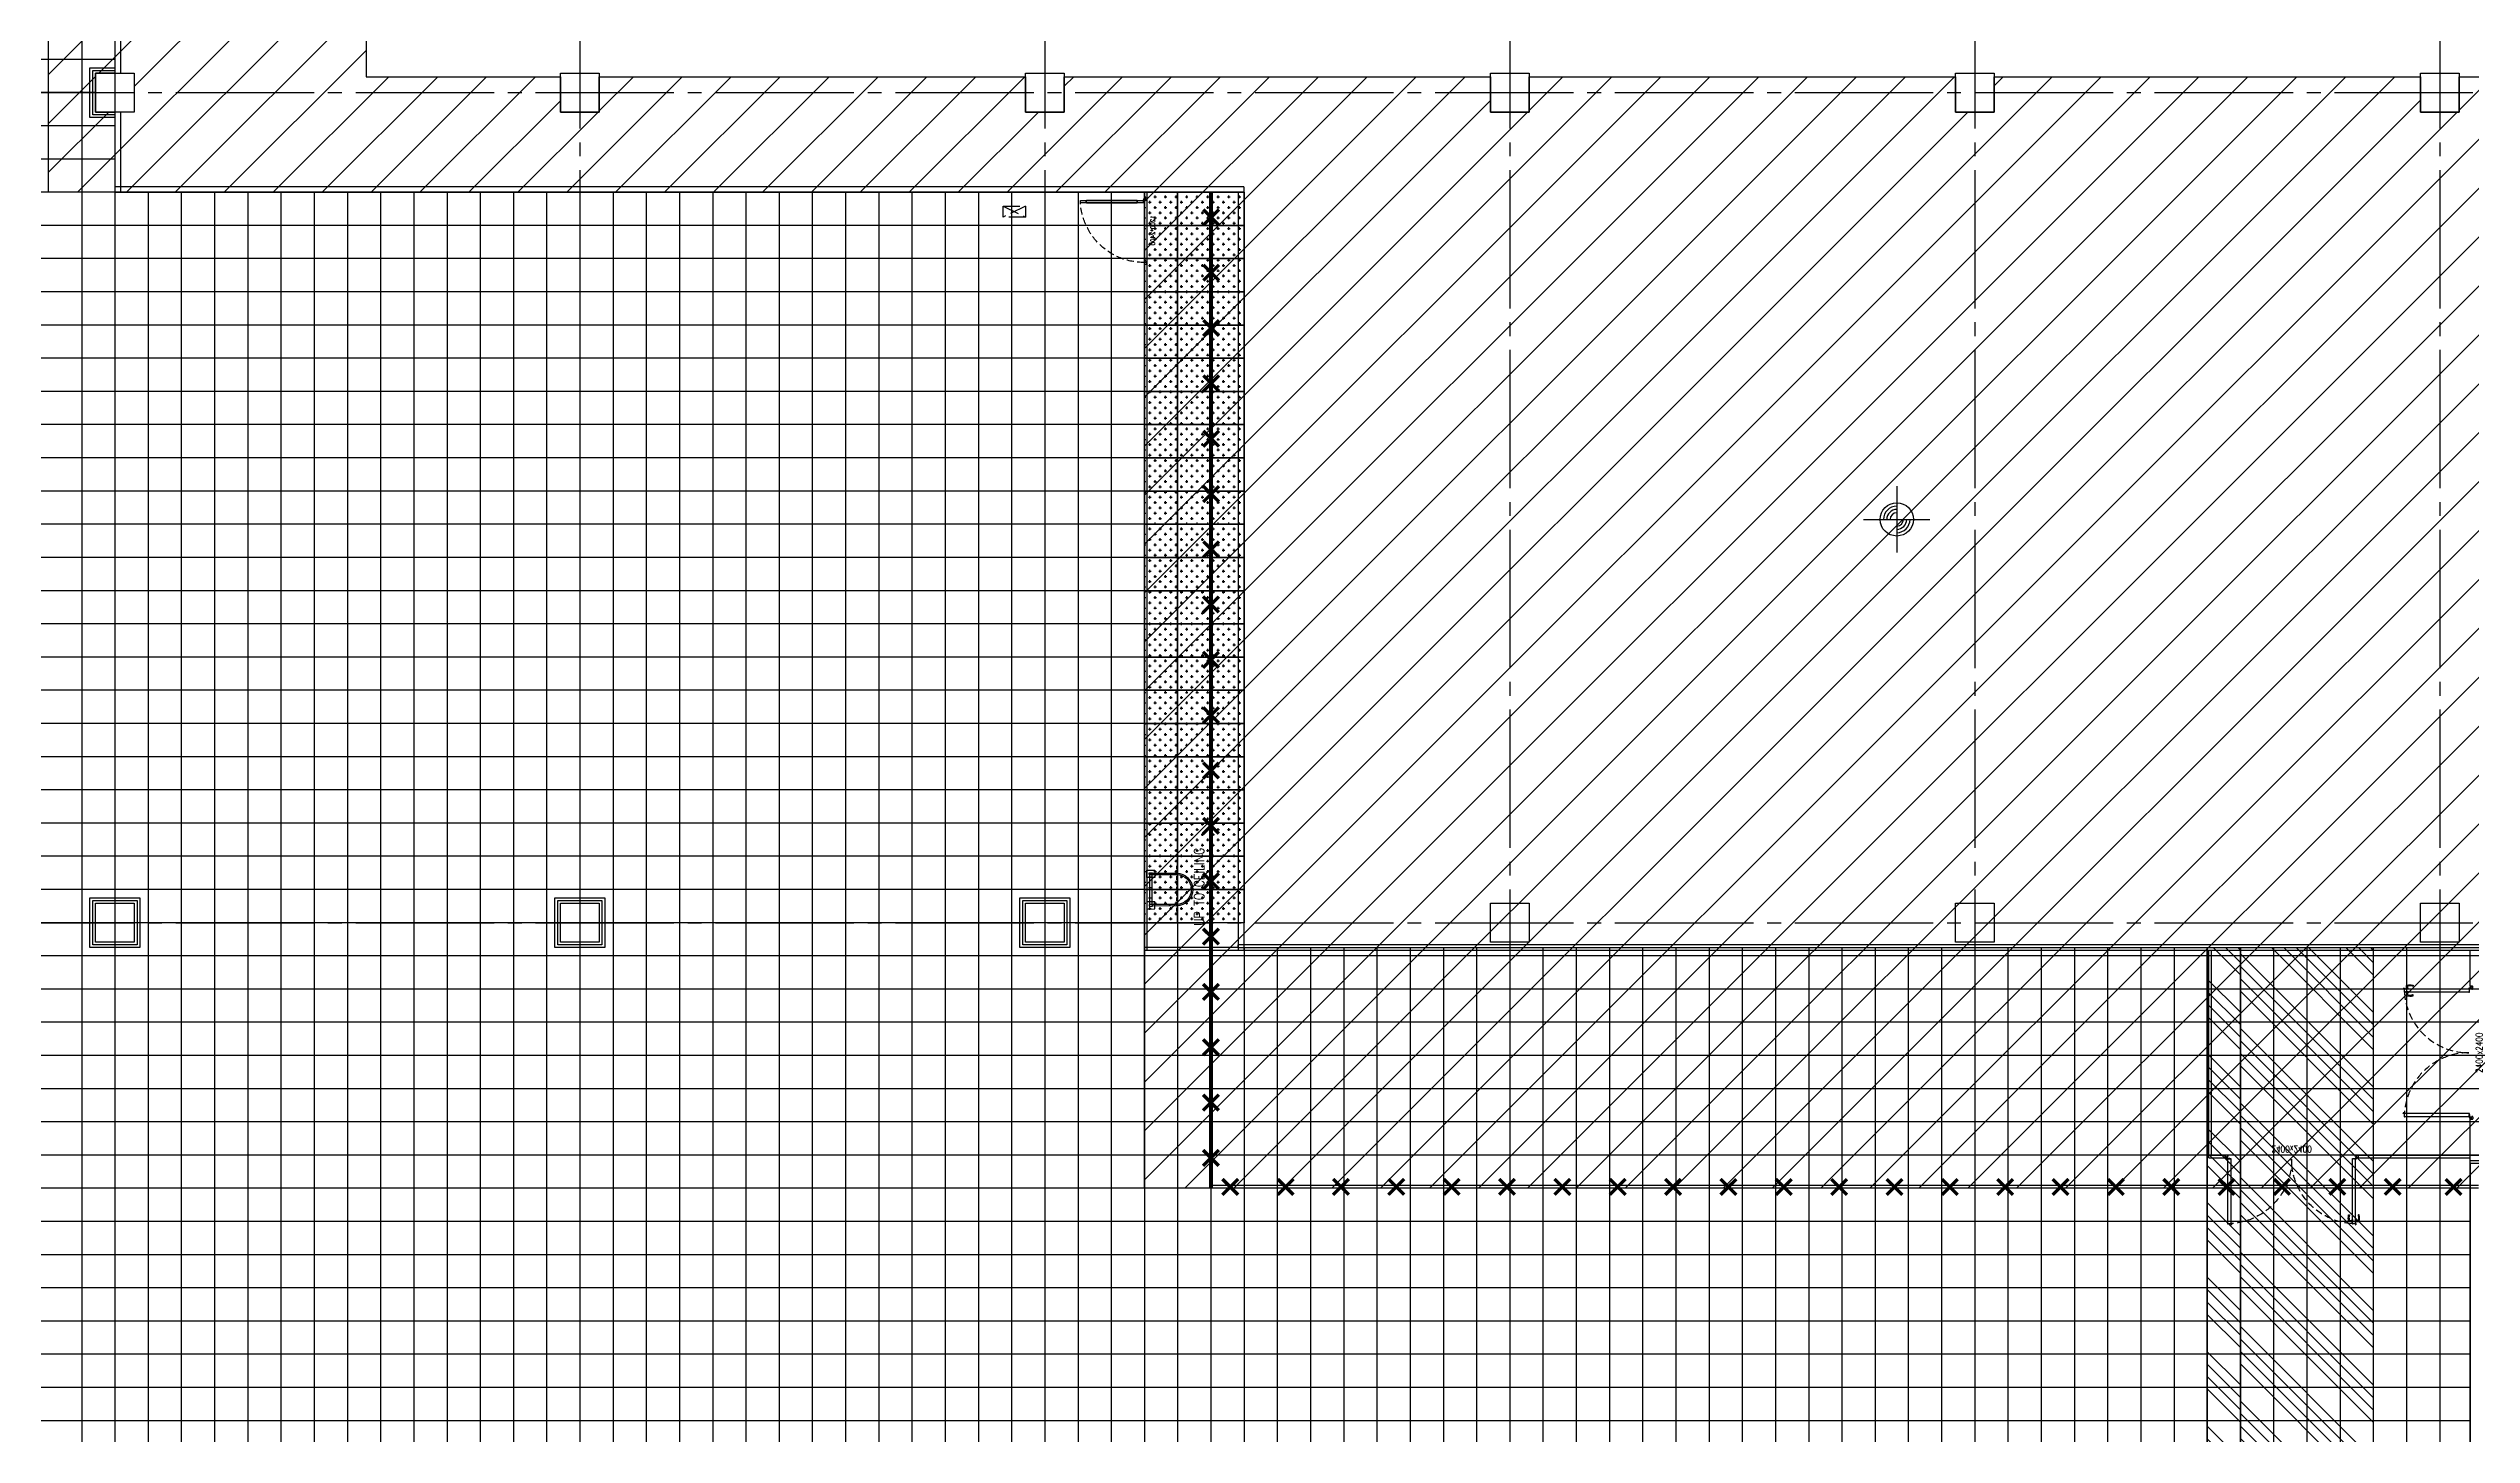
# Model space of a CAD drawing. Header units: millimetres. Extents: x -960 to 41501, y -1010 to 11880.
# Drawn here: x 19200 to 23577, y 5075 to 7580 of the extents above; entities that cross this region are included whole.
import ezdxf
from ezdxf.enums import TextEntityAlignment as Align

# ---------------------------------------------------------------- set-up
doc = ezdxf.new("R2010")
doc.units = ezdxf.units.MM
doc.header["$LTSCALE"] = 100
for name, pattern in [('188K-SM-03-F10-ARCH-PA-Y2257103$0$18P6-SM-03-C40-ARCH-PA-Y2211058$0$DASHED', [19.05, 12.7, -6.35]), ('188K-SM-03-F10-ARCH-PA-Y2257103$0$AP5A-SM-03-F20-ARCH-PA-Y2230801+Y2230803$0$ALL-PA-TXT-Y2221201$0$DASHED', [19.05, 12.7, -6.35]), ('188K-SM-03-F10-ARCH-PA-Y2257103$0$DASHED', [19.05, 12.7, -6.35]), ('X-S-FAB-L10$0$COL-CEN-LIN', [3.25, 2.5, -0.25, 0.25, -0.25]), ('X-S-FAB-L10$0$HIDDEN', [0.4, 0.3, -0.1])]:
    doc.linetypes.add(name, pattern=pattern)
for name, color, linetype in [('0-XREF', 7, 'Continuous'), ('188K-SM-03-F10-ARCH-PA-Y2257103$0$K-0-TXT-高度', 53, 'Continuous'), ('188K-SM-03-F10-ARCH-PA-Y2257103$0$K-Door', 53, 'Continuous'), ('188K-SM-03-F10-ARCH-PA-Y2257103$0$K-P-LAD-420', 53, 'Continuous'), ('188K-SM-03-F10-ARCH-PA-Y2257103$0$K-P1S-4.2-單抗', 53, 'Continuous'), ('188K-SM-03-F10-ARCH-PA-Y2257103$0$K-P2D-4.2-雙抗', 53, 'Continuous'), ('188K-SM-03-F10-ARCH-PA-Y2257103$0$K-岩棉 2hr 7.5-單抗', 53, 'Continuous'), ('188K-SM-03-F10-ARCH-PA-Y2257103$0$K-拆除', 53, 'Continuous'), ('188K-SM-03-F10-ARCH-RF-Y2257103$0$K-RF-0.55', 191, 'Continuous'), ('188K-SM-03-F10-ARCH-RF-Y2257103$0$K-RF-0.55-AREA', 6, 'Continuous'), ('188K-SM-03-F10-ARCH-RF-Y2257103$0$K-RF-動線-1500', 5, 'Continuous'), ('188K-SM-03-F10-ARCH-RF-Y2257103$0$K-RF-動線-1500-預降', 14, 'Continuous'), ('188K-SM-03-F10-ARCH-RF-Y2257103$0$K-格柵-整', 30, 'Continuous'), ('X-S-FAB-L10$0$0-DIM-INT', 8, 'Continuous'), ('X-S-FAB-L10$0$0-DIM-TXT', 8, 'Continuous'), ('X-S-FAB-L10$0$04', 8, 'Continuous'), ('X-S-FAB-L10$0$BLOCK', 8, 'Continuous'), ('X-S-FAB-L10$0$CCL', 8, 'X-S-FAB-L10$0$COL-CEN-LIN'), ('X-S-FAB-L10$0$COL-S', 8, 'Continuous'), ('X-S-FAB-L10$0$HATCH-L', 8, 'Continuous'), ('X-S-FAB-L10$0$OPEN-UP', 8, 'X-S-FAB-L10$0$HIDDEN')]:
    doc.layers.add(name, color=color, linetype=linetype)
doc.styles.add('188K-SM-03-F10-ARCH-PA-Y2257103$0$14P7-XFDP10$0$AA-TXT', font='simplex.shx', dxfattribs={"width": 0.8, "bigfont": 'chineset.shx'})
doc.styles.add('188K-SM-03-F10-ARCH-PA-Y2257103$0$18P2-XFDP10$0$AA-TXT', font='simplex.shx', dxfattribs={"width": 0.8, "bigfont": 'chineset.shx'})
doc.styles.add('188K-SM-03-F10-ARCH-PA-Y2257103$0$AP5A-SM-03-F20-ARCH-PA-Y2230801+Y2230803$0$ALL-PA-TXT-Y2221201$0$Standard', font='txt.shx', dxfattribs={"bigfont": 'chineset.shx'})
doc.styles.add('X-S-FAB-L10$0$CHINA', font='simplex.shx', dxfattribs={"width": 0.75, "bigfont": 'chineset.shx'})
doc.styles.add('X-S-FAB-L10$0$Standard', font='', dxfattribs={"width": 0.8})
doc.styles.add('X-S-FAB-L10$0$TG_NOTE_TEXT', font='simplex.shx', dxfattribs={"width": 0.75, "bigfont": 'chineset.shx'})
doc.styles.get('X-S-FAB-L10$0$Standard').set_extended_font_data('Microsoft JhengHei')

# ---------------------------------------------------------------- blocks, each defined once
blk = doc.blocks.new('X-S-FAB-L10$0$FAB2-L05')
at = {"layer": 'X-S-FAB-L10$0$CCL'}
for p, q in [((-6840, 11005), (-6840, 0)), ((-6000, 11005), (-6000, 0)), ((-5160, 11005), (-5160, 0)), ((-4320, 11005), (-4320, 0)), ((-3480, 11005), (-3480, 0)), ((-2640, 11005), (-2640, 0)), ((-26880, 8220), (1210, 8220)), ((-26880, 6720), (1210, 6720))]:
    blk.add_line(p, q, dxfattribs=at)
at = {"layer": 'X-S-FAB-L10$0$COL-S'}
for points in [[(-6875, 8255), (-6805, 8255), (-6805, 8185), (-6875, 8185)], [(-6035, 8255), (-5965, 8255), (-5965, 8185), (-6035, 8185)], [(-5195, 8255), (-5125, 8255), (-5125, 8185), (-5195, 8185)], [(-4355, 8255), (-4285, 8255), (-4285, 8185), (-4355, 8185)], [(-3515, 8255), (-3445, 8255), (-3445, 8185), (-3515, 8185)], [(-2675, 8255), (-2605, 8255), (-2605, 8185), (-2675, 8185)], [(-6875, 6755), (-6805, 6755), (-6805, 6685), (-6875, 6685)], [(-6035, 6755), (-5965, 6755), (-5965, 6685), (-6035, 6685)], [(-5195, 6755), (-5125, 6755), (-5125, 6685), (-5195, 6685)], [(-4355, 6755), (-4285, 6755), (-4285, 6685), (-4355, 6685)], [(-3515, 6755), (-3445, 6755), (-3445, 6685), (-3515, 6685)], [(-2675, 6755), (-2605, 6755), (-2605, 6685), (-2675, 6685)]]:
    blk.add_lwpolyline(points, close=True, dxfattribs=at)
blk = doc.blocks.new('X-S-FAB-L10')
at = {"layer": 'X-S-FAB-L10$0$0-DIM-INT'}
for p, q in [((22539.1, 6788.8), (22539.1, 6668.8)), ((22479.1, 6728.8), (22599.1, 6728.8))]:
    blk.add_line(p, q, dxfattribs=at)
blk.add_circle((22539.1, 6728.8), 30, dxfattribs=at)
for radius, start, end in [(24, 90, 180), (18, 90, 180), (12, 90, 180), (24, 270, 0), (18, 270, 0), (12, 270, 0)]:
    blk.add_arc((22539.1, 6728.8), radius, start, end, dxfattribs=at)
at = {"layer": 'X-S-FAB-L10$0$04'}
for p, q in [((19774, 9035), (19774, 7528.8)), ((19200, 7320), (19200, 8595)), ((19774, 7528.8), (20125, 7528.8)), ((20125, 7528.8), (20125, 7465)), ((20195, 7465), (20195, 7528.8)), ((20195, 7528.8), (20965, 7528.8)), ((20965, 7528.8), (20965, 7465)), ((21035, 7465), (21035, 7528.8)), ((21035, 7528.8), (21805, 7528.8)), ((21805, 7528.8), (21805, 7465)), ((21875, 7465), (21875, 7528.8)), ((21875, 7528.8), (22645, 7528.8)), ((22645, 7528.8), (22645, 7465)), ((22715, 7465), (22715, 7528.8)), ((22715, 7528.8), (23485, 7528.8)), ((23485, 7528.8), (23485, 7465)), ((23555, 7465), (23555, 7528.8)), ((23555, 7528.8), (24325, 7528.8)), ((20125, 7465), (20195, 7465)), ((20965, 7465), (21035, 7465)), ((21805, 7465), (21875, 7465)), ((22645, 7465), (22715, 7465)), ((23485, 7465), (23555, 7465)), ((21180, 7320), (19200, 7320)), ((21180, 5520), (21180, 7320)), ((23585, 5520), (21180, 5520))]:
    blk.add_line(p, q, dxfattribs=at)
at = {"layer": 'X-S-FAB-L10$0$COL-S'}
for p, q in [((19285, 7535), (19355, 7535)), ((19285, 7465), (19285, 7535)), ((19355, 7535), (19355, 7465)), ((20125, 7535), (20195, 7535)), ((20125, 7465), (20125, 7535)), ((20195, 7535), (20195, 7465)), ((20965, 7535), (21035, 7535)), ((20965, 7465), (20965, 7535)), ((21035, 7535), (21035, 7465)), ((21805, 7535), (21875, 7535)), ((21805, 7465), (21805, 7535)), ((21875, 7535), (21875, 7465)), ((22645, 7535), (22715, 7535)), ((22645, 7465), (22645, 7535)), ((22715, 7535), (22715, 7465)), ((23485, 7535), (23555, 7535)), ((23485, 7465), (23485, 7535)), ((23555, 7535), (23555, 7465)), ((19355, 7465), (19285, 7465)), ((20195, 7465), (20125, 7465)), ((21035, 7465), (20965, 7465)), ((21875, 7465), (21805, 7465)), ((22715, 7465), (22645, 7465)), ((23555, 7465), (23485, 7465)), ((19285, 6035), (19355, 6035)), ((19285, 5965), (19285, 6035)), ((19355, 6035), (19355, 5965)), ((20125, 6035), (20195, 6035)), ((20125, 5965), (20125, 6035)), ((20195, 6035), (20195, 5965)), ((20965, 6035), (21035, 6035)), ((20965, 5965), (20965, 6035)), ((21035, 6035), (21035, 5965)), ((21805, 6035), (21875, 6035)), ((21805, 5965), (21805, 6035)), ((21875, 6035), (21875, 5965)), ((22645, 6035), (22715, 6035)), ((22645, 5965), (22645, 6035)), ((22715, 6035), (22715, 5965)), ((23485, 6035), (23555, 6035)), ((23485, 5965), (23485, 6035)), ((23555, 6035), (23555, 5965)), ((19355, 5965), (19285, 5965)), ((20195, 5965), (20125, 5965)), ((21035, 5965), (20965, 5965)), ((21875, 5965), (21805, 5965)), ((22715, 5965), (22645, 5965)), ((23555, 5965), (23485, 5965))]:
    blk.add_line(p, q, dxfattribs=at)
at = {"layer": 'X-S-FAB-L10$0$HATCH-L', "linetype": 'Continuous'}
for p, q in [((19200, 7532.7), (19774, 8106.7)), ((19290.7, 7535), (19774, 8018.3)), ((19355, 7511), (19774, 7930)), ((19252.4, 7320), (19774, 7841.6)), ((19340.8, 7320), (19774, 7753.2)), ((19429.2, 7320), (19774, 7664.8)), ((19517.6, 7320), (19774, 7576.4)), ((19200, 7444.3), (19285, 7529.3)), ((19606, 7320), (19814.8, 7528.8)), ((19694.4, 7320), (19903.2, 7528.8)), ((19782.8, 7320), (19991.6, 7528.8)), ((19871.1, 7320), (20079.9, 7528.8)), ((20136.3, 7320), (20345.1, 7528.8)), ((20195, 7467.1), (20256.7, 7528.8)), ((20224.7, 7320), (20433.5, 7528.8)), ((20313.1, 7320), (20521.9, 7528.8)), ((20401.5, 7320), (20610.3, 7528.8)), ((20489.9, 7320), (20698.7, 7528.8)), ((20578.3, 7320), (20787.1, 7528.8)), ((20666.6, 7320), (20875.4, 7528.8)), ((20755, 7320), (20963.8, 7528.8)), ((20931.8, 7320), (21140.6, 7528.8)), ((21020.2, 7320), (21229, 7528.8)), ((21035, 7511.6), (21052.2, 7528.8)), ((21108.6, 7320), (21317.4, 7528.8)), ((21180, 7303), (21405.8, 7528.8)), ((21180, 7214.6), (21494.2, 7528.8)), ((21180, 7126.3), (21582.5, 7528.8)), ((21180, 7037.9), (21670.9, 7528.8)), ((21180, 6949.5), (21759.3, 7528.8)), ((21180, 6684.3), (22024.5, 7528.8)), ((21180, 6595.9), (22112.9, 7528.8)), ((21180, 6507.5), (22201.3, 7528.8)), ((21180, 6419.1), (22289.7, 7528.8)), ((21180, 6330.8), (22378, 7528.8)), ((21180, 6242.4), (22466.4, 7528.8)), ((21180, 6154), (22554.8, 7528.8)), ((21180, 6065.6), (22643.2, 7528.8)), ((21180, 5888.8), (22820, 7528.8)), ((21180, 5800.4), (22908.4, 7528.8)), ((21180, 5712), (22996.8, 7528.8)), ((21180, 5623.7), (23085.1, 7528.8)), ((21180, 5535.3), (23173.5, 7528.8)), ((21180, 6861.1), (21805, 7486.1)), ((21253.1, 5520), (23261.9, 7528.8)), ((21341.5, 5520), (23350.3, 7528.8)), ((21429.9, 5520), (23438.7, 7528.8)), ((21518.3, 5520), (23485, 7486.7)), ((21695.1, 5520), (23703.9, 7528.8)), ((21783.5, 5520), (23792.3, 7528.8)), ((21871.8, 5520), (23880.6, 7528.8)), ((21875, 7467.7), (21936.1, 7528.8)), ((21960.2, 5520), (23969, 7528.8)), ((22048.6, 5520), (24057.4, 7528.8)), ((22137, 5520), (24145.8, 7528.8)), ((22225.4, 5520), (24234.2, 7528.8)), ((22313.8, 5520), (24322.6, 7528.8)), ((22715, 7512.2), (22731.6, 7528.8)), ((23555, 7468.3), (23615.5, 7528.8)), ((19200, 7356), (19309, 7465)), ((19959.5, 7320), (20125, 7485.5)), ((20047.9, 7320), (20192.9, 7465)), ((20843.4, 7320), (20988.4, 7465)), ((21180, 6772.7), (21872.3, 7465)), ((21180, 5977.2), (22667.8, 7465)), ((21606.7, 5520), (23551.7, 7465)), ((22402.2, 5520), (24337.2, 7455)), ((22490.6, 5520), (24360, 7389.4)), ((22579, 5520), (24360, 7301)), ((22667.3, 5520), (24360, 7212.7)), ((22755.7, 5520), (24360, 7124.3)), ((22844.1, 5520), (24360, 7035.9)), ((22932.5, 5520), (24360, 6947.5)), ((23020.9, 5520), (24360, 6859.1)), ((23109.3, 5520), (24360, 6770.7)), ((23197.7, 5520), (24360, 6682.3)), ((23286.1, 5520), (24360, 6593.9)), ((23374.4, 5520), (24360, 6505.6)), ((23462.8, 5520), (24360, 6417.2)), ((23551.2, 5520), (24360, 6328.8))]:
    blk.add_line(p, q, dxfattribs=at)
at = {"layer": 'X-S-FAB-L10$0$OPEN-UP'}
for p, q in [((20925, 7295), (20965, 7275)), ((20965, 7295), (20925, 7275)), ((20925, 7295), (20965, 7295)), ((20925, 7275), (20925, 7295)), ((20965, 7275), (20925, 7275)), ((20965, 7295), (20965, 7275))]:
    blk.add_line(p, q, dxfattribs=at)
at = {"layer": 'X-S-FAB-L10$0$BLOCK'}
blk.add_blockref('X-S-FAB-L10$0$FAB2-L05', (26160, -720), dxfattribs=at)
at = {"style": 'X-S-FAB-L10$0$TG_NOTE_TEXT', "width": 0.5, "flags": 1}
for p in [(7463.3, 9020), (18268.3, 8649), (11197.8, 4800.2), (16485.8, 4800.2), (25420.3, 2635), (13360, 320, 0), (7463.3, -33.3)]:
    blk.add_attdef('WH', text='', height=20, dxfattribs=at).set_placement(p, align=Align.BOTTOM_LEFT)
at = {"width": 0.5}
for style, p in [('X-S-FAB-L10$0$TG_NOTE_TEXT', (7585, 9020)), ('X-S-FAB-L10$0$TG_NOTE_TEXT', (18390, 8649)), ('X-S-FAB-L10$0$TG_NOTE_TEXT', (11117.5, 4813.5)), ('X-S-FAB-L10$0$TG_NOTE_TEXT', (16607.5, 4813.5)), ('X-S-FAB-L10$0$TG_NOTE_TEXT', (25350, 2635)), ('X-S-FAB-L10$0$Standard', (13129.4, 325, 0)), ('X-S-FAB-L10$0$TG_NOTE_TEXT', (7585, -20))]:
    blk.add_attdef('DESC', text='', height=10, dxfattribs=dict(at, style=style)).set_placement(p, align=Align.BOTTOM_LEFT)
for tag, style, p in [('TYPE', 'X-S-FAB-L10$0$TG_NOTE_TEXT', (7619.3, 9020)), ('NO', 'X-S-FAB-L10$0$TG_NOTE_TEXT', (7650.1, 9020)), ('TYPE', 'X-S-FAB-L10$0$TG_NOTE_TEXT', (18424.2, 8649)), ('NO', 'X-S-FAB-L10$0$TG_NOTE_TEXT', (18455, 8649)), ('NO', 'X-S-FAB-L10$0$TG_NOTE_TEXT', (11088.6, 4813.5)), ('TYPE', 'X-S-FAB-L10$0$TG_NOTE_TEXT', (11151.8, 4813.5)), ('TYPE', 'X-S-FAB-L10$0$TG_NOTE_TEXT', (16641.8, 4813.5)), ('NO', 'X-S-FAB-L10$0$TG_NOTE_TEXT', (16672.6, 4813.5)), ('NO', 'X-S-FAB-L10$0$TG_NOTE_TEXT', (25313, 2635)), ('TYPE', 'X-S-FAB-L10$0$TG_NOTE_TEXT', (25350, 2635)), ('NO', 'X-S-FAB-L10$0$Standard', (13100, 320, 0)), ('TYPE', 'X-S-FAB-L10$0$Standard', (13129.4, 320, 0)), ('TYPE', 'X-S-FAB-L10$0$TG_NOTE_TEXT', (7619.3, -20)), ('NO', 'X-S-FAB-L10$0$TG_NOTE_TEXT', (7650.1, -20))]:
    blk.add_attdef(tag, text='', height=10, dxfattribs=dict(at, style=style)).set_placement(p, align=Align.BOTTOM_RIGHT)
at = {"style": 'X-S-FAB-L10$0$TG_NOTE_TEXT', "width": 0.5, "flags": 1}
for rotation, p in [(180, (43, 7480)), (180, (943, 7480)), (90, (24310, 3717.8)), (270, (17080, 1711.7))]:
    blk.add_attdef('WH', text='', height=20, rotation=rotation, dxfattribs=at).set_placement(p, align=Align.BOTTOM_LEFT)
at = {"width": 0.5}
for rotation, style, p in [(180, 'X-S-FAB-L10$0$Standard', (317.6, 7480)), (180, 'X-S-FAB-L10$0$Standard', (1217.6, 7480)), (90, 'X-S-FAB-L10$0$TG_NOTE_TEXT', (24310, 3647.5)), (270, 'X-S-FAB-L10$0$TG_NOTE_TEXT', (17080, 1605))]:
    blk.add_attdef('DESC', text='', height=10, rotation=rotation, dxfattribs=dict(at, style=style)).set_placement(p, align=Align.BOTTOM_LEFT)
for tag, rotation, style, p in [('TYPE', 180, 'X-S-FAB-L10$0$Standard', (317.6, 7480)), ('NO', 180, 'X-S-FAB-L10$0$Standard', (347, 7480)), ('TYPE', 180, 'X-S-FAB-L10$0$Standard', (1217.6, 7480)), ('NO', 180, 'X-S-FAB-L10$0$Standard', (1247, 7480)), ('TYPE', 90, 'X-S-FAB-L10$0$TG_NOTE_TEXT', (24310, 3647.5)), ('NO', 90, 'X-S-FAB-L10$0$TG_NOTE_TEXT', (24310, 3610.5)), ('TYPE', 270, 'X-S-FAB-L10$0$TG_NOTE_TEXT', (17080, 1605)), ('NO', 270, 'X-S-FAB-L10$0$TG_NOTE_TEXT', (17080, 1573))]:
    blk.add_attdef(tag, text='', height=10, rotation=rotation, dxfattribs=dict(at, style=style)).set_placement(p, align=Align.BOTTOM_RIGHT)
at = {"layer": 'X-S-FAB-L10$0$0-DIM-TXT', "style": 'X-S-FAB-L10$0$CHINA', "width": 0.75}
for p in [(667.4, 7855.1, -2689.4), (22627.4, 6728.8), (25644.7, 6728.8), (24778.8, 5569.1), (1118.3, 4980), (417.8, 4594.6), (23874.8, 4355), (22927.4, 4330.1), (23749.9, 3901.4), (417.8, 3765.2), (1118.3, 3730), (417.8, 3115.8), (536.9, 2227.8), (16909, 1782.7), (888.4, 880.5), (16977.4, 750), (18878.8, 750), (25641.2, 553.2), (21364, 526.9)]:
    blk.add_attdef('HIG', text='', height=80, dxfattribs=at).set_placement(p, align=Align.MIDDLE_LEFT)
blk = doc.blocks.new('188K-SM-03-F10-ARCH-RF-Y2257103$0$格柵-60x60')
h = blk.add_hatch()
h.set_pattern_fill('CROSS', color=256, scale=1.5)
h.set_pattern_definition([(0, (-67309.572, -18158.226), (9.525, 9.525), [4.7625, -14.2875]), (90, (-67307.191, -18160.607), (-9.525, 9.525), [4.7625, -14.2875])])
h.paths.add_polyline_path([(0, 60), (60, 60), (60, 0), (0, 0)])
blk.add_lwpolyline([(0, 60), (60, 60), (60, 0), (0, 0)], close=True)
blk = doc.blocks.new('188K-SM-03-F10-ARCH-RF-Y2257103')
at = {"layer": '188K-SM-03-F10-ARCH-RF-Y2257103$0$K-RF-動線-1500'}
h = blk.add_hatch(dxfattribs=at)
h.set_pattern_fill('ANSI34', color=256, scale=5, angle=90)
h.set_pattern_definition([(135, (-60, 0), (-67.35192, -67.35192), []), (135, (-60, 22.45), (-67.35192, -67.35192), []), (135, (-60, 44.9), (-67.35192, -67.35192), []), (135, (-60, 67.35), (-67.35192, -67.35192), [])])
h.paths.add_polyline_path([(23160, 2099.8), (23160, 5955), (23400, 5955), (23400, 2099.8)])
at = {"layer": '188K-SM-03-F10-ARCH-RF-Y2257103$0$K-RF-動線-1500-預降'}
h = blk.add_hatch(dxfattribs=at)
h.set_pattern_fill('ANSI34', color=256, scale=5, angle=90)
h.set_pattern_definition([(135, (-300, 1e-06), (-67.35192, -67.35192), []), (135, (-300, 22.45), (-67.35192, -67.35192), []), (135, (-300, 44.9), (-67.35192, -67.35192), []), (135, (-300, 67.35), (-67.35192, -67.35192), [])])
h.paths.add_polyline_path([(23100, 2400), (23100, 5955), (23160, 5955), (23160, 2400)])
at = {"layer": '188K-SM-03-F10-ARCH-RF-Y2257103$0$K-RF-0.55'}
for p, q in [((19260, 8595), (19260, 1870)), ((19320, 8595), (19320, 1870)), ((19320, 7560), (1845, 7560)), ((19285, 7500), (1845, 7500)), ((19320, 7440), (1845, 7440)), ((19320, 7380), (1845, 7380)), ((21180, 7320), (1845, 7320)), ((19380, 7320), (19380, 1870)), ((19440, 7320), (19440, 1870)), ((19500, 7320), (19500, 1870)), ((19560, 7320), (19560, 1870)), ((19620, 7320), (19620, 1870)), ((19680, 7320), (19680, 1870)), ((19740, 7320), (19740, 1870)), ((19800, 7320), (19800, 1870)), ((19860, 7320), (19860, 1870)), ((19920, 7320), (19920, 1870)), ((19980, 7320), (19980, 1870)), ((20040, 7320), (20040, 1870)), ((20100, 7320), (20100, 1870)), ((20160, 7320), (20160, 1870)), ((20220, 7320), (20220, 1870)), ((20280, 7320), (20280, 1870)), ((20340, 7320), (20340, 1870)), ((20400, 7320), (20400, 1870)), ((20460, 7320), (20460, 1870)), ((20520, 7320), (20520, 1870)), ((20580, 7320), (20580, 1870)), ((20640, 7320), (20640, 1870)), ((20700, 7320), (20700, 1870)), ((20760, 7320), (20760, 1870)), ((20820, 7320), (20820, 1870)), ((20880, 7320), (20880, 1870)), ((20940, 7320), (20940, 1870)), ((21000, 7320), (21000, 1870)), ((21060, 7320), (21060, 1870)), ((21120, 7320), (21120, 1870)), ((21180, 7320), (21180, 1870)), ((21240, 7320), (21240, 1870)), ((21300, 7320), (21300, 1870)), ((21349.5, 7260), (1845, 7260)), ((21349.5, 7200), (1845, 7200)), ((21349.5, 7140), (1845, 7140)), ((21349.5, 7080), (1845, 7080)), ((21349.5, 7020), (1845, 7020)), ((21349.5, 6960), (1845, 6960)), ((21349.5, 6900), (1845, 6900)), ((21349.5, 6840), (1845, 6840)), ((21349.5, 6780), (1845, 6780)), ((21349.5, 6720), (1845, 6720)), ((21349.5, 6660), (1845, 6660)), ((21349.5, 6600), (1845, 6600)), ((21349.5, 6540), (1845, 6540)), ((21349.5, 6480), (1845, 6480)), ((21349.5, 6420), (1845, 6420)), ((21349.5, 6360), (1845, 6360)), ((21349.5, 6300), (1845, 6300)), ((21349.5, 6240), (1845, 6240)), ((21349.5, 6180), (1845, 6180)), ((21349.5, 6120), (1845, 6120)), ((21349.5, 6060), (1845, 6060)), ((21349.5, 6000), (1845, 6000)), ((21360, 5955), (21360, 1870)), ((21420, 5955), (21420, 1870)), ((21480, 5955), (21480, 1870)), ((21540, 5955), (21540, 1870)), ((21600, 5955), (21600, 1870)), ((21660, 5955), (21660, 1870)), ((21720, 5955), (21720, 1870)), ((21780, 5955), (21780, 1870)), ((21840, 5955), (21840, 1870)), ((21900, 5955), (21900, 1870)), ((21960, 5955), (21960, 1870)), ((22020, 5955), (22020, 1870)), ((22080, 5955), (22080, 1870)), ((22140, 5955), (22140, 1870)), ((22200, 5955), (22200, 1870)), ((22260, 5955), (22260, 1870)), ((22320, 5955), (22320, 1870)), ((22380, 5955), (22380, 1870)), ((22440, 5955), (22440, 1870)), ((22500, 5955), (22500, 1870)), ((22560, 5955), (22560, 1870)), ((22620, 5955), (22620, 1870)), ((22680, 5955), (22680, 1870)), ((22740, 5955), (22740, 1870)), ((22800, 5955), (22800, 1870)), ((22860, 5955), (22860, 1870)), ((22920, 5955), (22920, 1870)), ((22980, 5955), (22980, 1870)), ((23040, 5955), (23040, 1870)), ((23100, 5955), (23100, 1870)), ((23160, 5955), (23160, 1870)), ((23220, 5955), (23220, 1870)), ((23280, 5955), (23280, 1870)), ((23340, 5955), (23340, 1870)), ((23400, 5955), (23400, 1870)), ((23460, 5955), (23460, 1870)), ((23520, 5955), (23520, 5017.5)), ((24315, 5940), (1845, 5940)), ((24315, 5880), (1845, 5880)), ((24315, 5820), (1845, 5820)), ((24315, 5760), (1845, 5760)), ((24315, 5700), (1845, 5700)), ((24315, 5640), (1845, 5640)), ((24315, 5580), (1845, 5580)), ((23575, 5520), (1845, 5520)), ((23575, 5460), (1845, 5460)), ((23575, 5400), (1845, 5400)), ((23575, 5340), (1845, 5340)), ((23575, 5280), (1845, 5280)), ((23575, 5220), (1845, 5220)), ((23575, 5160), (1845, 5160)), ((23575, 5100), (1845, 5100))]:
    blk.add_line(p, q, dxfattribs=at)
at = {"layer": '188K-SM-03-F10-ARCH-RF-Y2257103$0$K-RF-0.55-AREA', "elevation": 0}
blk.add_lwpolyline([(19320, 8595), (19320, 7535), (19285, 7535), (19285, 7465), (19320, 7465), (19320, 7320), (21349.5, 7320), (21349.5, 5955), (24315, 5955), (24315, 5565), (23575, 5565), (23575, 5017.5), (23505, 5017.5), (23505, 4535), (23485, 4535), (23485, 3587.5), (24315, 3587.5), (24315, 1870), (17090, 1870), (17090, 2075), (16750, 2075)], dxfattribs=at)
at = {"layer": '188K-SM-03-F10-ARCH-RF-Y2257103$0$K-RF-0.55-AREA'}
for points in [[(19285, 6035), (19355, 6035), (19355, 5965), (19285, 5965)], [(20125, 6035), (20195, 6035), (20195, 5965), (20125, 5965)], [(20965, 6035), (21035, 6035), (21035, 5965), (20965, 5965)]]:
    blk.add_lwpolyline(points, close=True, dxfattribs=at)
at = {"layer": '188K-SM-03-F10-ARCH-RF-Y2257103$0$K-RF-動線-1500'}
blk.add_lwpolyline([(23160, 2099.8), (23160, 5955), (23400, 5955), (23400, 2099.8)], close=True, dxfattribs=at)
at = {"layer": '188K-SM-03-F10-ARCH-RF-Y2257103$0$K-RF-動線-1500-預降'}
blk.add_lwpolyline([(23100, 2400), (23100, 5955), (23160, 5955), (23160, 2400)], close=True, dxfattribs=at)
at = {"layer": '188K-SM-03-F10-ARCH-RF-Y2257103$0$K-格柵-整'}
for p in [(21180, 7260), (21240, 7260), (21300, 7260), (21180, 7200), (21240, 7200), (21300, 7200), (21180, 7140), (21240, 7140), (21300, 7140), (21180, 7080), (21240, 7080), (21300, 7080), (21180, 7020), (21240, 7020), (21300, 7020), (21180, 6960), (21240, 6960), (21300, 6960), (21180, 6900), (21240, 6900), (21300, 6900), (21180, 6840), (21240, 6840), (21300, 6840), (21180, 6780), (21240, 6780), (21300, 6780), (21180, 6720), (21240, 6720), (21300, 6720), (21180, 6660), (21240, 6660), (21300, 6660), (21180, 6600), (21240, 6600), (21300, 6600), (21180, 6540), (21240, 6540), (21300, 6540), (21180, 6480), (21240, 6480), (21300, 6480), (21180, 6420), (21240, 6420), (21300, 6420), (21180, 6360), (21240, 6360), (21300, 6360), (21180, 6300), (21240, 6300), (21300, 6300), (21180, 6240), (21240, 6240), (21300, 6240), (21180, 6180), (21240, 6180), (21300, 6180), (21180, 6120), (21240, 6120), (21300, 6120), (21180, 6060), (21240, 6060), (21300, 6060), (21180, 6000), (21240, 6000), (21300, 6000)]:
    blk.add_blockref('188K-SM-03-F10-ARCH-RF-Y2257103$0$格柵-60x60', p, dxfattribs=at)
blk = doc.blocks.new('188K-SM-03-F10-ARCH-PA-Y2257103$0$拆除')
at = {"color": 7, "const_width": 3}
for points in [[(7.1, -7.1), (-7.1, 7.1)], [(-7.1, -7.1), (7.1, 7.1)]]:
    blk.add_lwpolyline(points, dxfattribs=at)
blk = doc.blocks.new('188K-SM-03-F10-ARCH-PA-Y2257103$0$單開庫板門-1200x2400)圓型拉環鎖+輔助鎖)')
at = {"ltscale": 0.1}
for p, q in [((26008.6, -11403.6), (26004.5, -11403.6)), ((26004.5, -11403.6), (26004.5, -11414.1)), ((26004.5, -11414.1), (26004.5, -11415.3)), ((26004.5, -11414.1), (26008.6, -11414.1)), ((26004.5, -11415.4), (26004.6, -11415.5)), ((26008.6, -11414), (26004.6, -11414)), ((26004.6, -11414.3), (26004.6, -11414.2)), ((26004.6, -11415.3), (26004.6, -11414.5)), ((26004.7, -11414.1), (26006.5, -11414.1)), ((26005.1, -11414.4), (26004.7, -11414.4)), ((26004.7, -11414.5), (26005.1, -11414.5)), ((26004.7, -11414.5), (26004.7, -11506)), ((26004.7, -11506), (26004.7, -11414.5)), ((26004.7, -11414.5), (26004.7, -11414.5)), ((26004.7, -11415.4), (26004.7, -11415.3)), ((26005.2, -11414.4), (26005.2, -11414.4)), ((26006.5, -11414.1), (26006.6, -11414.1)), ((26006.6, -11414.1), (26006.6, -11414.1)), ((26006.6, -11414.1), (26008.4, -11414.1)), ((26008.4, -11414.4), (26008, -11414.4)), ((26008, -11414.4), (26008, -11414.4)), ((26008, -11414.5), (26008.4, -11414.5)), ((26008.4, -11506), (26008.4, -11414.5)), ((26008.4, -11414.5), (26008.4, -11414.5)), ((26008.4, -11414.5), (26008.4, -11506)), ((26008.4, -11415.3), (26008.4, -11415.4)), ((26008.5, -11414.2), (26008.5, -11414.3)), ((26008.5, -11414.5), (26008.5, -11415.3)), ((26008.5, -11415.5), (26008.6, -11415.4)), ((26008.6, -11414.1), (26008.6, -11403.6)), ((26008.6, -11415.3), (26008.6, -11414.1)), ((26008.6, -11506.4), (26004.5, -11506.4)), ((26004.5, -11506.4), (26004.5, -11518)), ((26004.7, -11506), (26004.7, -11506)), ((26008.4, -11506), (26008.4, -11506)), ((26008.6, -11518), (26008.6, -11506.4)), ((25999.5, -11519.7), (25999.5, -11523.2)), ((26002.5, -11519.1), (26000, -11519.1)), ((26000, -11523.7), (26002.4, -11523.7)), ((26002.4, -11523.7), (26004.1, -11522.6)), ((26002.9, -11518.5), (26002.6, -11518.5)), ((26002.6, -11518.5), (26002.6, -11521)), ((26002.6, -11521.9), (26002.6, -11519.3)), ((26002.6, -11521), (26002.9, -11521)), ((26003.4, -11521.9), (26002.6, -11521.9)), ((26002.9, -11521), (26002.9, -11518.5)), ((26003.3, -11522.2), (26003.3, -11522)), ((26003.3, -11522), (26003.4, -11522)), ((26004, -11522.2), (26003.3, -11522.2)), ((26008.3, -11517.5), (26003.6, -11517.5)), ((26003.6, -11517.5), (26003.6, -11517.7)), ((26003.6, -11517.7), (26008.3, -11517.7)), ((26004.1, -11521.9), (26003.9, -11521.9)), ((26003.9, -11522), (26004, -11522)), ((26004, -11522), (26004, -11522.2)), ((26004.2, -11522.4), (26004.2, -11521.9)), ((26004.5, -11518), (26008.6, -11518)), ((26008.3, -11517.7), (26008.3, -11517.5)), ((26114.8, -11521.9), (26115.1, -11521.9)), ((26114.8, -11522.4), (26114.8, -11521.9)), ((26114.9, -11522), (26114.9, -11522.2)), ((26115.1, -11522), (26114.9, -11522)), ((26114.9, -11522.2), (26115.7, -11522.2)), ((26116.6, -11523.7), (26114.9, -11522.6)), ((26115.5, -11521.9), (26116.3, -11521.9)), ((26115.7, -11522), (26115.5, -11522)), ((26115.7, -11522.2), (26115.7, -11522)), ((26116.3, -11521.9), (26116.3, -11519.3)), ((26116.5, -11519.1), (26119, -11519.1)), ((26119, -11523.7), (26116.6, -11523.7)), ((26119.5, -11519.7), (26119.5, -11523.2))]:
    blk.add_line(p, q, dxfattribs=at)
blk.add_lwpolyline([(26006.6, -11506.4), (26006.5, -11506.3), (26004.7, -11506.3, -0.414214), (26004.6, -11506.3), (26004.6, -11506.1, -0.414214), (26004.7, -11506.1), (26005.1, -11506.1, 0.414214), (26005.2, -11506.1), (26005.2, -11506, 0.414214), (26005.1, -11506), (26004.7, -11506, -0.414214), (26004.6, -11506), (26004.6, -11505.2, -0.414214), (26004.7, -11505.2), (26004.7, -11505.2, 0.414214), (26004.7, -11505.2), (26004.7, -11505, 0.72636), (26004.6, -11505), (26004.5, -11505.1, 0.158507), (26004.5, -11505.2), (26004.5, -11506.4, 0.414214), (26004.6, -11506.5), (26008.6, -11506.5, 0.414214), (26008.6, -11506.4), (26008.6, -11505.2, 0.158507), (26008.6, -11505.1), (26008.5, -11505, 0.72636), (26008.4, -11505), (26008.4, -11505.2, 0.414214), (26008.5, -11505.2, -0.414214), (26008.5, -11505.2), (26008.5, -11506, -0.414214), (26008.4, -11506), (26008, -11506, 0.414214), (26008, -11506), (26008, -11506.1, 0.414214), (26008, -11506.1), (26008.4, -11506.1, -0.414214), (26008.5, -11506.1), (26008.5, -11506.3, -0.414214), (26008.4, -11506.3), (26006.6, -11506.3)], format="xyb", close=True, dxfattribs=at)
for points in [[(25999.5, -11518.9), (25999.5, -11523.9)], [(26119.5, -11518.9), (26119.5, -11523.9)]]:
    blk.add_lwpolyline(points)
for centre, radius, start, end in [((26004.6, -11414.1), 0.0313, 90, 180), ((26004.6, -11415.3), 0.0313, 180, 216.0274), ((26004.7, -11414.2), 0.0313, 90, 180), ((26004.7, -11414.3), 0.0313, 180, 270), ((26004.7, -11414.5), 0.0313, 90, 180), ((26004.7, -11415.3), 0.0209, 180, 270), ((26004.7, -11415.4), 0.0313, 216.0274, 360), ((26004.7, -11415.3), 0.0209, 360, 90), ((26005.1, -11414.4), 0.0313, 270, 0), ((26005.1, -11414.4), 0.0313, 0, 90), ((26008, -11414.4), 0.0313, 90, 180), ((26008, -11414.4), 0.0313, 180, 270), ((26008.4, -11414.2), 0.0313, 360, 90), ((26008.4, -11414.3), 0.0313, 270, 0), ((26008.4, -11414.5), 0.0313, 0, 90), ((26008.5, -11415.3), 0.0209, 90, 180), ((26008.5, -11415.4), 0.0313, 180, 323.9726), ((26008.5, -11415.3), 0.0209, 270, 360), ((26008.6, -11414.1), 0.0313, 360, 90), ((26008.6, -11415.3), 0.0313, 323.9726, 360)]:
    blk.add_arc(centre, radius, start, end, dxfattribs=at)
at = {"linetype": '188K-SM-03-F10-ARCH-PA-Y2257103$0$AP5A-SM-03-F20-ARCH-PA-Y2230801+Y2230803$0$ALL-PA-TXT-Y2221201$0$DASHED', "ltscale": 0.01}
blk.add_arc((26001.1, -11518.7), 115.3, 359.8531, 85.8135, dxfattribs=at)
at = {"ltscale": 0.1}
for centre, major_axis, start_param, end_param in [((26000, -11519.7), (0.369, -0.369), 2.356194, 3.926991), ((26000, -11523.2), (-0.369, -0.369), 5.497787, 7.068583), ((26002.5, -11519.3), (0.111, -0.111), 7.068583, 8.63938), ((26003.4, -11521.9), (-0.0369, -0.0369), 0.785398, 3.926991), ((26003.9, -11521.9), (-0.0369, -0.0369), 3.926991, 7.068583), ((26004.1, -11521.9), (0.0369, -0.0369), 7.068583, 8.63938), ((26003.9, -11522.4), (0.221, -0.221), 6.162283, 7.068583), ((26114.8, -11521.9), (-0.0369, -0.0369), -2.356194, -0.785398), ((26115.1, -11522.4), (-0.221, -0.221), -0.785398, 0.120903), ((26115.1, -11521.9), (0.0369, -0.0369), -0.785398, 2.356194), ((26115.5, -11521.9), (0.0369, -0.0369), 2.356194, 5.497787), ((26116.5, -11519.3), (-0.111, -0.111), -2.356194, -0.785398), ((26119, -11519.7), (-0.369, -0.369), 2.356194, 3.926991), ((26119, -11523.2), (0.369, -0.369), -0.785398, 0.785398)]:
    blk.add_ellipse(centre, major_axis=major_axis, ratio=1, start_param=start_param, end_param=end_param, dxfattribs=at)
at = {"ltscale": 0.1, "extrusion": (0, 0, -1)}
blk.add_ellipse((26003.1, -11517.9), major_axis=(-0.516, 0.516), ratio=1, start_param=5.497787, end_param=11.780972, dxfattribs=at)
at = {"color": 8, "ltscale": 0.1, "style": '188K-SM-03-F10-ARCH-PA-Y2257103$0$AP5A-SM-03-F20-ARCH-PA-Y2230801+Y2230803$0$ALL-PA-TXT-Y2221201$0$Standard', "width": 0.85}
blk.add_text('1200*2400', height=8, dxfattribs=at).set_placement((26058.4, -11534.4), align=Align.MIDDLE_CENTER)
blk = doc.blocks.new('188K-SM-03-F10-ARCH-PA-Y2257103$0$LAD-1')
for points in [[(-33.8, -29.7), (-77.4, -29.7, -0.976777), (-77.4, 29.8), (-33.8, 29.8)], [(-33.8, -27.2), (-77.4, -27.2, -0.974646), (-77.4, 27.3), (-33.8, 27.3)]]:
    blk.add_lwpolyline(points, format="xyb")
at = {"linetype": '188K-SM-03-F10-ARCH-PA-Y2257103$0$18P6-SM-03-C40-ARCH-PA-Y2211058$0$DASHED', "ltscale": 0.005}
for points in [[(-106.5, 0), (-23.9, 0)], [(-77.4, -42.9), (-77.4, 43.5)]]:
    blk.add_lwpolyline(points, dxfattribs=at)
for points in [[(-23.8, 22.2), (-23.8, 35.2), (-37.8, 35.2), (-37.8, 22.2)], [(-27.8, 27), (-27.8, 30), (-33.8, 30), (-33.8, 27)], [(-28.9, 27), (-28.9, -27), (-32.7, -27), (-32.7, 27)], [(-23.9, -21.8), (-23.9, -34.8), (-37.9, -34.8), (-37.9, -21.8)], [(-27.8, -27), (-27.8, -30), (-33.8, -30), (-33.8, -27)]]:
    blk.add_lwpolyline(points, close=True)
for centre in [(-105.2, 0), (-93.7, 23.2), (-64.6, 28.5), (-93.7, -22.5), (-64.6, -28.5)]:
    blk.add_circle(centre, 0.5)
blk = doc.blocks.new('188K-SM-03-F10-ARCH-PA-Y2257103$0$雙開門-2400×2400')
for p, q in [((225.2, 117.7), (223.8, 117.6)), ((229.2, 117.7), (225.2, 117.7)), ((225.2, 115.5), (229.2, 115.5)), ((229.2, 119), (229.2, 114.1)), ((230, 119), (229.2, 119)), ((229.2, 114.1), (230, 114.1)), ((230, 114.1), (230, 119)), ((0, 2.5), (0, -2.5)), ((0, -1.9), (0, 1.9)), ((0.6, 2.5), (3, 2.5)), ((3, 2.5), (3, 0.2)), ((3, 0.2), (3, 0.2)), ((239.4, 2.5), (237, 2.5)), ((237, 2.5), (237, -0.2)), ((237, -0.2), (237, 0)), ((240, 2.5), (240, -2.5)), ((240, -1.9), (240, 1.9)), ((3, -2.5), (0.6, -2.5)), ((4.7, -1.9), (3, -2.5)), ((3.7, -0.6), (3.9, -0.6)), ((3.9, -0.6), (4, -0.6)), ((4.1, -0.7), (4, -0.7)), ((4, -0.7), (4, -1.5)), ((4, -1.5), (4.6, -1.5)), ((4.5, -0.2), (4.1, -0.2)), ((4.1, -0.7), (4.1, -0.7)), ((4.6, -0.7), (4.5, -0.7)), ((4.5, -0.7), (4.5, -0.7)), ((4.6, -0.6), (4.7, -0.6)), ((4.6, -1.5), (4.6, -0.7)), ((4.7, -0.6), (4.8, -0.6)), ((5, -0.8), (5, -1.5)), ((235, -0.8), (235, -1.5)), ((235.3, -0.6), (235.2, -0.6)), ((235.4, -0.6), (235.3, -0.6)), ((235.3, -1.9), (237, -2.5)), ((235.4, -1.5), (235.4, -0.7)), ((235.4, -0.7), (235.5, -0.7)), ((236, -1.5), (235.4, -1.5)), ((235.5, -0.2), (235.9, -0.2)), ((235.5, -0.7), (235.5, -0.7)), ((235.9, -0.7), (235.9, -0.7)), ((235.9, -0.7), (236, -0.7)), ((236.1, -0.6), (236, -0.6)), ((236, -0.7), (236, -1.5)), ((236.3, -0.6), (236.1, -0.6)), ((237, -2.5), (239.4, -2.5))]:
    blk.add_line(p, q)
for points in [[(10.9, 121.6), (10.9, 123.4), (10.9, 121.6), (4.3, 121.6), (4.3, 121.5), (4.7, 121.5), (4.7, 120.4, 0.414214), (4.8, 120.3), (5, 120.3), (5, 120.4), (4.9, 120.4), (4.9, 121.4), (5, 121.4), (5, 4.1), (4.9, 4.1), (4.9, 5.1), (5, 5.1), (5, 5.2), (4.8, 5.2, 0.414214), (4.7, 5.1), (4.7, 4, 0.414214), (4.8, 3.8), (10.2, 3.8, 0.414214), (10.3, 4), (10.3, 5.1, 0.414214), (10.2, 5.2), (10, 5.2), (10, 5.1), (10.1, 5.1), (10.1, 4.1), (10, 4.1), (10, 121.4), (10.1, 121.4), (10.1, 120.4), (10, 120.4), (10, 120.3), (10.2, 120.3, 0.414214), (10.3, 120.4), (10.3, 121.4), (11.1, 121.4, 0.414214), (11.1, 121.4), (11.1, 123.6, 0.414214), (11.1, 123.7), (10.3, 123.7), (10.3, 123.4), (10.9, 123.4)], [(235.9, 121.6), (235.9, 123.4), (235.9, 121.6), (229.3, 121.6), (229.3, 121.5), (229.7, 121.5), (229.7, 120.4, 0.414214), (229.8, 120.3), (230, 120.3), (230, 120.4), (229.9, 120.4), (229.9, 121.4), (230, 121.4), (230, 4.1), (229.9, 4.1), (229.9, 5.1), (230, 5.1), (230, 5.2), (229.8, 5.2, 0.414214), (229.7, 5.1), (229.7, 4, 0.414214), (229.8, 3.8), (235.2, 3.8, 0.414214), (235.3, 4), (235.3, 5.1, 0.414214), (235.2, 5.2), (235, 5.2), (235, 5.1), (235.1, 5.1), (235.1, 4.1), (235, 4.1), (235, 121.4), (235.1, 121.4), (235.1, 120.4), (235, 120.4), (235, 120.3), (235.2, 120.3, 0.414214), (235.3, 120.4), (235.3, 121.4), (236.1, 121.4, 0.414214), (236.1, 121.4), (236.1, 123.6, 0.414214), (236.1, 123.7), (235.3, 123.7), (235.3, 123.4), (235.9, 123.4)], [(235.8, 117.7), (239.8, 117.7), (241.2, 117.6, -0.327495), (242, 116.9, -0.089847), (242.2, 106.2, -1.144881), (240.3, 106.6, 0.137079), (240.3, 114.9, 0.349357), (239.8, 115.5), (235.8, 115.5)]]:
    blk.add_lwpolyline(points, format="xyb")
blk.add_lwpolyline([(235, 114.1), (235, 119), (235.8, 119), (235.8, 114.1)], close=True)
at = {"ltscale": 500}
for points in [[(3.3, 0.3), (3.3, 3.1), (3, 3.1), (3, 0.3)], [(8.5, 3.8), (4, 3.8), (4, 4.1), (8.5, 4.1)], [(231.5, 3.8), (236, 3.8), (236, 4.1), (231.5, 4.1)], [(236.7, -0.1), (236.7, 3.1), (237, 3.1), (237, -0.1)]]:
    blk.add_lwpolyline(points, close=True, dxfattribs=at)
at = {"linetype": '188K-SM-03-F10-ARCH-PA-Y2257103$0$DASHED', "ltscale": 0.01}
for centre, start, end in [((3.5, 5.1), 0, 85.9993), ((236.5, 5.1), 94.0007, 180)]:
    blk.add_arc(centre, 116.5, start, end, dxfattribs=at)
for centre, radius, start, end in [((0.6, 1.9), 0.598, 90, 180), ((3.9, 0.2), 0.855, 178.2453, 256.7344), ((236.3, 0), 0.659, 270, 360), ((239.4, 1.9), 0.598, 0, 90), ((0.6, -1.9), 0.598, 180, 270), ((4.3, -0.6), 0.427, 111.7868, 180), ((4, -0.7), 0.11, 360, 90), ((4.3, -0.6), 0.427, 0, 68.2132), ((4.6, -0.7), 0.11, 90, 180), ((4.5, -1.5), 0.5, 288.9704, 0), ((4.8, -0.8), 0.2, 0, 90), ((235.2, -0.8), 0.2, 90, 180), ((235.5, -1.5), 0.5, 180, 251.0296), ((235.7, -0.6), 0.427, 111.7868, 180), ((235.4, -0.7), 0.11, 360, 90), ((235.7, -0.6), 0.427, 0, 68.2132), ((236, -0.7), 0.11, 90, 180), ((239.4, -1.9), 0.598, 270, 360)]:
    blk.add_arc(centre, radius, start, end)
for centre, major_axis, start_param, end_param in [((252.5, 110.9), (-21.3, 21.3), 0.585307, 0.943734), ((223.8, 106.3), (-0.707, 0.707), 0.872811, 4.284184), ((223.9, 116.7), (0.624, 0.624), 0.866962, 2.13291), ((239.6, 110.8), (-10.9, 10.9), 0.51383, 1.058752), ((225.3, 114.9), (-0.417, 0.417), -0.669314, 0.675093)]:
    blk.add_ellipse(centre, major_axis=major_axis, ratio=1, start_param=start_param, end_param=end_param)
at = {"ltscale": 500, "extrusion": (0, 0, -1)}
blk.add_ellipse((3.5, 3.6), major_axis=(0.495, 0.495), ratio=1, start_param=3.926991, end_param=10.210176, dxfattribs=at)
at = {"ltscale": 500}
blk.add_ellipse((236.5, 3.6), major_axis=(-0.495, 0.495), ratio=1, start_param=3.926991, end_param=10.210176, dxfattribs=at)
at = {"color": 8, "style": '188K-SM-03-F10-ARCH-PA-Y2257103$0$14P7-XFDP10$0$AA-TXT', "width": 0.8}
blk.add_text('2400x2400', height=12, dxfattribs=at).set_placement((120, -13.5), align=Align.MIDDLE_CENTER)
blk = doc.blocks.new('188K-SM-03-F10-ARCH-PA-Y2257103')
at = {"layer": '188K-SM-03-F10-ARCH-PA-Y2257103$0$K-P1S-4.2-單抗'}
for p, q in [((21179.5, 7320), (21179.5, 5950)), ((21184.5, 7320), (21184.5, 5950)), ((21349.5, 5955), (21179.5, 5955)), ((21349.5, 5950), (21179.5, 5950))]:
    blk.add_line(p, q, dxfattribs=at)
for points in [[(19320, 7455), (19275, 7455), (19275, 7545), (19320, 7545)], [(19320, 7460), (19280, 7460), (19280, 7540), (19320, 7540)]]:
    blk.add_lwpolyline(points, dxfattribs=at)
for points in [[(19275, 6045), (19365, 6045), (19365, 5955), (19275, 5955)], [(20115, 6045), (20205, 6045), (20205, 5955), (20115, 5955)], [(20955, 6045), (21045, 6045), (21045, 5955), (20955, 5955)], [(19280, 6040), (19360, 6040), (19360, 5960), (19280, 5960)], [(20120, 6040), (20200, 6040), (20200, 5960), (20120, 5960)], [(20960, 6040), (21040, 6040), (21040, 5960), (20960, 5960)]]:
    blk.add_lwpolyline(points, close=True, dxfattribs=at)
at = {"layer": '188K-SM-03-F10-ARCH-PA-Y2257103$0$K-P2D-4.2-雙抗'}
for p, q in [((23103, 5575, 0), (23103, 5950, 0)), ((23108, 5580, 0), (23108, 5950, 0)), ((23575, 5885, 0), (23575, 5950, 0)), ((23575, 5580, 0), (23575, 5645, 0)), ((23103, 5580, 0), (23132.5, 5580, 0)), ((23103, 5575), (23132.5, 5575)), ((23367.5, 5580, 0), (23575, 5580, 0)), ((23367.5, 5575, 0), (23575, 5575, 0))]:
    blk.add_line(p, q, dxfattribs=at)
at = {"layer": '188K-SM-03-F10-ARCH-PA-Y2257103$0$K-岩棉 2hr 7.5-單抗'}
for p, q in [((19320, 8295), (19320, 7535)), ((19330, 8295), (19330, 7535)), ((19320, 7465), (19320, 7320)), ((19330, 7465), (19330, 7320)), ((21359.5, 7330), (19320, 7330)), ((21359.5, 7320), (19320, 7320)), ((21349.5, 7320), (21349.5, 5950)), ((21359.5, 7330), (21359.5, 5950)), ((21349.5, 5955), (21349.5, 5960)), ((24315, 5960), (21349.5, 5960)), ((24315, 5950), (21349.5, 5950)), ((23575, 5050, 0), (23575, 5580, 0)), ((23575, 5580, 0), (23952.5, 5580, 0)), ((23575, 5570, 0), (23600, 5570, 0))]:
    blk.add_line(p, q, dxfattribs=at)
at = {"layer": '188K-SM-03-F10-ARCH-PA-Y2257103$0$K-拆除'}
for p, q in [((21297.5, 7320), (21297.5, 5520)), ((21302.5, 7320), (21302.5, 5520)), ((23590, 5525, 0), (21297.5, 5525, 0)), ((23590, 5520, 0), (21297.5, 5520, 0))]:
    blk.add_line(p, q, dxfattribs=at)
at = {"layer": '188K-SM-03-F10-ARCH-PA-Y2257103$0$K-Door', "xscale": -1}
for name, p, rotation in [('188K-SM-03-F10-ARCH-PA-Y2257103$0$單開庫板門-1200x2400)圓型拉環鎖+輔助鎖)', (9660.6, 33309.5), 90), ('188K-SM-03-F10-ARCH-PA-Y2257103$0$雙開門-2400×2400', (23132.5, 5577.5, 0), 180)]:
    blk.add_blockref(name, p, dxfattribs=dict(at, rotation=rotation))
at = {"layer": '188K-SM-03-F10-ARCH-PA-Y2257103$0$K-Door', "rotation": 90}
blk.add_blockref('188K-SM-03-F10-ARCH-PA-Y2257103$0$雙開門-2400×2400', (23577.6, 5645, 0), dxfattribs=at)
at = {"layer": '188K-SM-03-F10-ARCH-PA-Y2257103$0$K-P-LAD-420', "rotation": 180.0722966614084}
blk.add_blockref('188K-SM-03-F10-ARCH-PA-Y2257103$0$LAD-1', (21160.7, 6059.9), dxfattribs=at)
at = {"layer": '188K-SM-03-F10-ARCH-PA-Y2257103$0$K-拆除', "xscale": 2, "yscale": 2, "zscale": 2}
for p in [(21300.4, 7274.6, 0), (21300.4, 7174.6, 0), (21300.4, 7074.6, 0), (21300.4, 6974.6, 0), (21300.4, 6874.6, 0), (21300.4, 6774.6, 0), (21300.4, 6674.6, 0), (21300, 6575, 0), (21300, 6475, 0), (21300, 6375, 0), (21300, 6275, 0), (21300, 6175, 0), (21300, 6075, 0), (21300, 5975, 0), (21300, 5875, 0), (21300, 5775, 0), (21300, 5675, 0), (21300, 5575, 0), (21335, 5522.5), (21435, 5522.5), (21535, 5522.5), (21635, 5522.5), (21735, 5522.5), (21835, 5522.5), (21935, 5522.5), (22035, 5522.5), (22135, 5522.5), (22235, 5522.5), (22335, 5522.5), (22435, 5522.5), (22535, 5522.5), (22635, 5522.5), (22735, 5522.5), (22835, 5522.5), (22935, 5522.5), (23035, 5522.5), (23135, 5522.5), (23235, 5522.5), (23335, 5522.5), (23435, 5522.5), (23545, 5522.5)]:
    blk.add_blockref('188K-SM-03-F10-ARCH-PA-Y2257103$0$拆除', p, dxfattribs=at)
at = {"layer": '188K-SM-03-F10-ARCH-PA-Y2257103$0$K-0-TXT-高度', "style": '188K-SM-03-F10-ARCH-PA-Y2257103$0$18P2-XFDP10$0$AA-TXT', "width": 0.8}
blk.add_text('UP TO CEILING', height=18, rotation=90, dxfattribs=at).set_placement((21278.8, 6064.9, 0), align=Align.MIDDLE)

msp = doc.modelspace()

# ---------------------------------------------------------------- block references
for name in ['X-S-FAB-L10', '188K-SM-03-F10-ARCH-RF-Y2257103']:
    msp.add_blockref(name, (0, 0))
at = {"layer": '0-XREF'}
msp.add_blockref('188K-SM-03-F10-ARCH-PA-Y2257103', (0, 0), dxfattribs=at)

doc.saveas('drawing.dxf')
